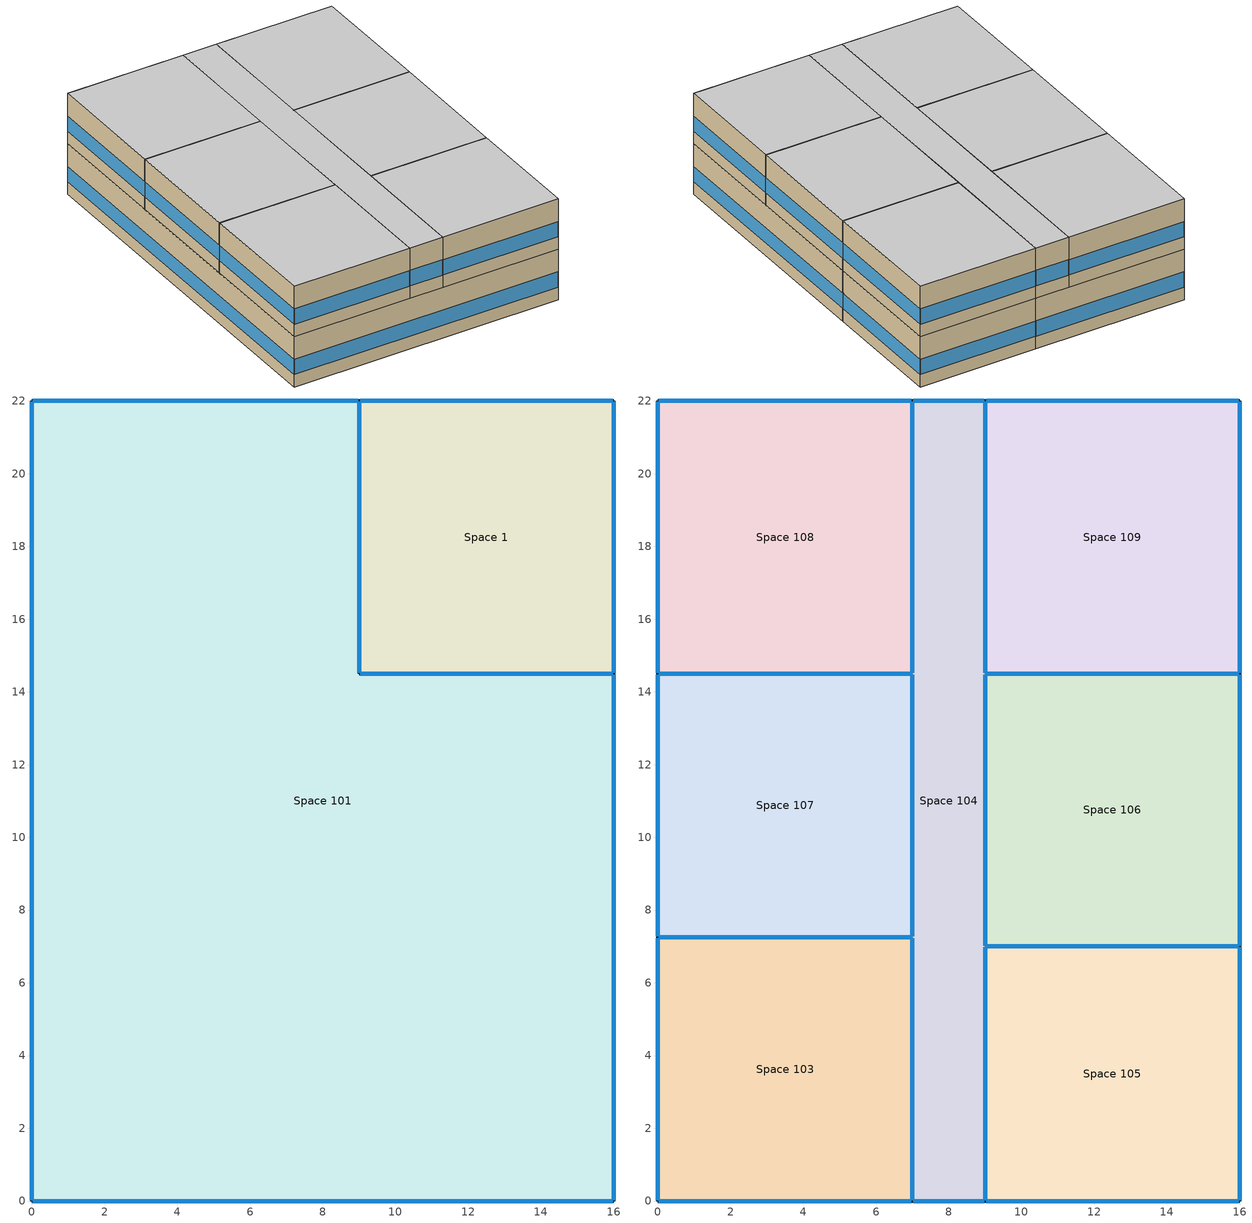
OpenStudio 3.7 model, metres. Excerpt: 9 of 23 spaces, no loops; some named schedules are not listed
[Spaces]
Space 101
 floor ground: 9,22 9,14.5 16,14.5 16,0 0,0 0,22 z0
 wall outside (Surface 2 c tbd): 16,0 16,14.5 z0:3.05
 wall outside (Surface 3 c tbd): 0,0 16,0 z0:3.05
 wall outside (Surface 4 c tbd): 0,22 0,0 z0:3.05
 wall outside (Surface 5 c tbd): 9,22 0,22 z0:3.05
 wall outside: 16,14.5 9,14.5 9,22 z0:3.05
 window: 16,0.03 16,14.47 / 0.03,0 15.97,0 / 0,21.97 0,0.03 / 8.97,22 0.03,22 / 9,14.53 9,21.97 / 15.97,14.5 9.03,14.5 z0.76:1.68
 roof outside: 16,0 16,14.5 9,14.5 9,22 0,22 0,0 z3.05
Space 1
 floor ground: 16,22 16,14.5 9,14.5 9,22 z0
 wall outside (Surface 10 c tbd): 16,22 9,22 z0:3.05
 wall outside (Surface 11 c tbd): 16,14.5 16,22 z0:3.05
 wall outside: 9,22 9,14.5 16,14.5 z0:3.05
 window: 15.97,22 9.03,22 / 16,14.53 16,21.97 / 9.03,14.5 15.97,14.5 / 9,21.97 9,14.53 z0.76:1.68
 roof outside: 16,14.5 16,22 9,22 9,14.5 z3.05
Space 103
 floor ground: 7,7.25 7,0 0,0 0,7.25 z3.05
 wall outside (Surface 17 c tbd): 0,0 7,0 z3.05:6.1
 wall outside (Surface 18 c tbd): 0,7.25 0,0 z3.05:6.1
 wall to Space 104: 7,0 7,7.25 z3.05:6.1
 wall to Space 107: 7,7.25 0,7.25 z3.05:6.1
 window inside: 7,0.03 7,7.22 / 6.97,7.25 0.03,7.25 z3.81:4.73
 window: 0.03,0 6.97,0 / 0,7.22 0,0.03 z3.81:4.73
 ceiling adiabatic: 7,0 7,7.25 0,7.25 0,0 z6.1
Space 104
 floor ground: 9,22 9,0 7,0 7,22 z3.05
 wall outside (Surface 22 c tbd): 9,22 7,22 z3.05:6.1
 wall outside (Surface 26 c tbd): 7,0 9,0 z3.05:6.1
 wall to Space 109: 9,14.5 9,22 z3.05:6.1
 wall to Space 106: 9,7 9,14.5 z3.05:6.1
 wall to Space 105: 9,0 9,7 z3.05:6.1
 wall to Space 107: 7,14.5 7,7.25 z3.05:6.1
 wall to Space 108: 7,22 7,14.5 z3.05:6.1
 window inside: 7,21.97 7,14.53 / 9,14.53 9,21.97 / 9,7.03 9,14.47 / 9,0.03 9,6.97 / 7,14.47 7,7.28 z3.81:4.73
 window: 8.97,22 7.03,22 / 7.03,0 8.97,0 z3.81:4.75
 ceiling adiabatic: 9,0 9,22 7,22 7,0 z6.1
Space 105
 floor ground: 9,7 16,7 16,0 9,0 z3.05
 wall outside (Surface 32 c tbd): 16,0 16,7 z3.05:6.1
 wall outside (Surface 33 c tbd): 9,0 16,0 z3.05:6.1
 wall to Space 106: 16,7 9,7 z3.05:6.1
 window inside: 15.97,7 9.03,7 z3.81:4.73
 window: 16,0.03 16,6.97 / 9.03,0 15.97,0 z3.81:4.73
 ceiling adiabatic: 16,0 16,7 9,7 9,0 z6.1
Space 106
 floor ground: 16,14.5 16,7 9,7 9,14.5 z3.05
 wall outside (Surface 38 c tbd): 16,7 16,14.5 z3.05:6.1
 wall to Space 109: 16,14.5 9,14.5 z3.05:6.1
 window inside: 15.97,14.5 9.03,14.5 z3.81:4.73
 window: 16,7.03 16,14.47 z3.81:4.73
 ceiling adiabatic: 16,7 16,14.5 9,14.5 9,7 z6.1
Space 107
 floor ground: 7,14.5 7,7.25 0,7.25 0,14.5 z3.05
 wall outside (Surface 44 c tbd): 0,14.5 0,7.25 z3.05:6.1
 wall to Space 108: 7,14.5 0,14.5 z3.05:6.1
 window inside: 6.97,14.5 0.03,14.5 z3.81:4.73
 window: 0,14.47 0,7.28 z3.81:4.73
 ceiling adiabatic: 7,7.25 7,14.5 0,14.5 0,7.25 z6.1
Space 108
 floor ground: 7,22 7,14.5 0,14.5 0,22 z3.05
 wall outside (Surface 50 c tbd): 0,22 0,14.5 z3.05:6.1
 wall outside (Surface 51 c tbd): 7,22 0,22 z3.05:6.1
 window: 0,21.97 0,14.53 / 6.97,22 0.03,22 z3.81:4.73
 ceiling adiabatic: 7,14.5 7,22 0,22 0,14.5 z6.1
Space 109
 floor ground: 16,22 16,14.5 9,14.5 9,22 z3.05
 wall outside (Surface 57 c tbd): 16,22 9,22 z3.05:6.1
 wall outside (Surface 58 c tbd): 16,14.5 16,22 z3.05:6.1
 window: 15.97,22 9.03,22 / 16,14.53 16,21.97 z3.81:4.73
 ceiling adiabatic: 16,14.5 16,22 9,22 9,14.5 z6.1
[ClimateZones]
Climate Zone Institution Name 1=ASHRAE; Climate Zone Document Name 1=ANSI/ASHRAE Standard 169; Climate Zone Document Year 1=2006; Climate Zone Value 1=6A; Climate Zone Institution Name 2=CEC; Climate Zone Document Name 2=California Climate Zone Descriptions; Climate Zone Document Year 2=1995; Climate Zone Value 2=6
[Building]
Building 1
[Site]
Montreal Int'l: Latitude {deg}=45.47; Longitude {deg}=-73.75; Time Zone {hr}=-5; Elevation {m}=36
[SizingPeriod:DesignDay] Barometric Pressure {Pa}=100893; Rain Indicator=No; Snow Indicator=No; Day of Month=21; Daylight Saving Time Indicator=No; Dry-Bulb Temperature Range Modifier Type=DefaultMultipliers
Name | Maximum Dry-Bulb Temperature {C} | Daily Dry-Bulb Temperature Range {deltaC} | Wind Speed {m/s} | Wind Direction {deg} | Sky Clearness | Month | Day Type | Humidity Condition Type | Wetbulb or DewPoint at Maximum Dry-Bulb {C} | Solar Model Indicator | ASHRAE Clear Sky Optical Depth for Beam Irradiance | ASHRAE Clear Sky Optical Depth for Diffuse Irradiance
Montreal Int'l Ann Htg 99.6% Condns DB | -23.7 | 0 | 3.9 | 260 | 0 | 1 | WinterDesignDay | Wetbulb | -23.7 | ASHRAEClearSky
Montreal Int'l Ann Hum_n 99.6% Condns DP=>MCDB | -23 | 0 | 3.9 | 260 | 0 | 1 | WinterDesignDay | Dewpoint | -30.5 | ASHRAEClearSky
Montreal Int'l Ann Htg Wind 99.6% Condns WS=>MCDB | -5.3 | 0 | 12.9 | 260 | 0 | 1 | WinterDesignDay | Wetbulb | -5.3 | ASHRAEClearSky
Montreal Int'l Ann Clg .4% Condns DB=>MWB | 30 | 9.3 | 4.9 | 220 |  | 7 | SummerDesignDay | Wetbulb | 22.1 | ASHRAETau | 0.465 | 1.966
[Material] Thermal Absorptance=0.9
Name | Roughness | Thickness {m} | Conductivity {W/m-K} | Density {kg/m3} | Specific Heat {J/kg-K} | Solar Absorptance | Visible Absorptance
G05 25mm wood 1 | MediumSmooth | 0.0254 | 0.15 | 608 | 1630 | 0.5 | 0.5
4 in. Normalweight Concrete Floor 2 | MediumRough | 0.1016 | 2.31 | 2322 | 832 | 0.7 | 0.7
Generic Brick | MediumRough | 0.1 | 0.9 | 1920 | 790 | 0.65 | 0.65
Generic LW Concrete | MediumRough | 0.1 | 0.53 | 1280 | 840 | 0.8 | 0.8
Generic Wall Air Gap | Smooth | 0.1 | 0.667 | 1.28 | 1000 | 0.7 | 0.7
Generic Gypsum Board | MediumSmooth | 0.0127 | 0.16 | 800 | 1090 | 0.5 | 0.5
Roof Membrane 1 | VeryRough | 0.0095 | 0.16 | 1121.29 | 1460 | 0.7 | 0.7
Metal Roof Surface 2; F08 Metal surface 1 | Smooth | 0.0008 | 45.28 | 7824 | 500 | 0.7 | 0.7
100mm Normalweight concrete floor | MediumRough | 0.1016 | 2.31045 | 2322 | 832.557 | 0.7 | 0.7
G01 13mm gypsum board | Smooth | 0.0127 | 0.160031 | 800.001 | 1090.73 | 0.7 | 0.5
Generic HW Concrete | MediumRough | 0.2 | 1.95 | 2240 | 900 | 0.8 | 0.8
Generic Ceiling Air Gap | Smooth | 0.1 | 0.556 | 1.28 | 1000 | 0.7 | 0.7
Generic Acoustic Tile | MediumSmooth | 0.02 | 0.06 | 368 | 590 | 0.2 | 0.2
[Material:NoMass] Roughness=Smooth; Thermal Absorptance=0.9; Solar Absorptance=0.7
Name | Thermal Resistance {m2-K/W} | Visible Absorptance
Typical Carpet Pad 4; CP02 CARPET PAD 1 | 0.21648 | 0.8
Typical Insulation R1.76 GBC | 1.76 | 0.7
Typical Insulation R-1.2 Pre1980roof | 2.73841 | 0.7
Typical Insulation U=0.459 | 2.17 | 0.7
Typical Insulation R1.5 ground Pre1980 | 1.5 | 0.7
Typical Insulation R-2.17 1 | 0.381975 | 0.7
Surface 10 m tbd | 0.632805 | 0.7
Surface 11 m tbd | 0.636711 | 0.7
Surface 17 m tbd; Surface 32 m tbd; Surface 33 m tbd; Surface 51 m tbd; Surface 57 m tbd | 0.846111 | 0.7
Surface 18 m tbd | 0.849716 | 0.7
Surface 2 m tbd | 0.664385 | 0.7
Surface 22 m tbd; Surface 26 m tbd | 0.803317 | 0.7
Surface 3 m tbd | 0.650814 | 0.7
Surface 38 m tbd | 0.916396 | 0.7
Surface 4 m tbd | 0.662735 | 0.7
Surface 44 m tbd | 0.914813 | 0.7
Surface 5 m tbd | 0.646009 | 0.7
Surface 50 m tbd; Surface 58 m tbd | 0.853109 | 0.7
[DefaultConstructionSet]
Zone Pre1980 6A: Default Exterior Surface Constructions=Default Surface Constructions 1696; Default Interior Surface Constructions=Default Surface Constructions 1697; Default Ground Contact Surface Constructions=Default Surface Constructions 1698; Default Exterior SubSurface Constructions=Default Sub Surface Constructions 1122; Default Interior SubSurface Constructions=Default Sub Surface Constructions 1123; Interior Partition Construction=Typical Interior Partition 4; Adiabatic Surface Construction=Generic Interior Floor
[Construction]
Typical Interior Partition 4; Typical Interior Door 4: G05 25mm wood 1
Typical Insulated Exterior Mass Floor 1: 4 in. Normalweight Concrete Floor 2, Typical Carpet Pad 4
Generic Exterior Wall pre1980 6A: Generic Brick, Generic LW Concrete, Typical Insulation R1.76 GBC, Generic Wall Air Gap, Generic Gypsum Board
Typical IEAD Roof pre1980: Roof Membrane 1, Typical Insulation R-1.2 Pre1980roof, Metal Roof Surface 2
Typical Interior Floor: 100mm Normalweight concrete floor, CP02 CARPET PAD 1
Typical Interior Wall: G01 13mm gypsum board, G01 13mm gypsum board
Typical Interior Ceiling: CP02 CARPET PAD 1, 100mm Normalweight concrete floor
Generic Ground Slab 6A 19802010: Typical Insulation U=0.459, Generic HW Concrete
Generic Ground Slab 6A pre1980: Typical Insulation R1.5 ground Pre1980, Generic HW Concrete
Customized Fenestration: u=3.36: Fenestration U=3.32 0.66 1
Typical Insulated Metal Door 2: F08 Metal surface 1, Typical Insulation R-2.17 1
U 0.88 SHGC 0.16 Sgl Ref-A-L Clr 6mm 1: REF A CLEAR LO 6MM 1
Typical Overhead Door 1: Typical Insulation R-2.17 1
Typical Interior Window: Clear 3mm 1
Generic Interior Ceiling: Generic LW Concrete, Generic Ceiling Air Gap, Generic Acoustic Tile
Generic Interior Floor: Generic Acoustic Tile, Generic Ceiling Air Gap, Generic LW Concrete
Surface 10 c tbd: Generic Brick, Generic LW Concrete, Surface 10 m tbd, Generic Wall Air Gap, Generic Gypsum Board
Surface 11 c tbd: Generic Brick, Generic LW Concrete, Surface 11 m tbd, Generic Wall Air Gap, Generic Gypsum Board
Surface 17 c tbd: Generic Brick, Generic LW Concrete, Surface 17 m tbd, Generic Wall Air Gap, Generic Gypsum Board
Surface 18 c tbd: Generic Brick, Generic LW Concrete, Surface 18 m tbd, Generic Wall Air Gap, Generic Gypsum Board
Surface 2 c tbd: Generic Brick, Generic LW Concrete, Surface 2 m tbd, Generic Wall Air Gap, Generic Gypsum Board
Surface 22 c tbd: Generic Brick, Generic LW Concrete, Surface 22 m tbd, Generic Wall Air Gap, Generic Gypsum Board
Surface 26 c tbd: Generic Brick, Generic LW Concrete, Surface 26 m tbd, Generic Wall Air Gap, Generic Gypsum Board
Surface 3 c tbd: Generic Brick, Generic LW Concrete, Surface 3 m tbd, Generic Wall Air Gap, Generic Gypsum Board
Surface 32 c tbd: Generic Brick, Generic LW Concrete, Surface 32 m tbd, Generic Wall Air Gap, Generic Gypsum Board
Surface 33 c tbd: Generic Brick, Generic LW Concrete, Surface 33 m tbd, Generic Wall Air Gap, Generic Gypsum Board
Surface 38 c tbd: Generic Brick, Generic LW Concrete, Surface 38 m tbd, Generic Wall Air Gap, Generic Gypsum Board
Surface 4 c tbd: Generic Brick, Generic LW Concrete, Surface 4 m tbd, Generic Wall Air Gap, Generic Gypsum Board
Surface 44 c tbd: Generic Brick, Generic LW Concrete, Surface 44 m tbd, Generic Wall Air Gap, Generic Gypsum Board
Surface 5 c tbd: Generic Brick, Generic LW Concrete, Surface 5 m tbd, Generic Wall Air Gap, Generic Gypsum Board
Surface 50 c tbd: Generic Brick, Generic LW Concrete, Surface 50 m tbd, Generic Wall Air Gap, Generic Gypsum Board
Surface 51 c tbd: Generic Brick, Generic LW Concrete, Surface 51 m tbd, Generic Wall Air Gap, Generic Gypsum Board
Surface 57 c tbd: Generic Brick, Generic LW Concrete, Surface 57 m tbd, Generic Wall Air Gap, Generic Gypsum Board
Surface 58 c tbd: Generic Brick, Generic LW Concrete, Surface 58 m tbd, Generic Wall Air Gap, Generic Gypsum Board
[WindowMaterial:SimpleGlazingSystem]
Fenestration U=3.32 0.66 1: U-Factor {W/m2-K}=3.32; Solar Heat Gain Coefficient=0.66; Visible Transmittance=0.21
[WindowMaterial:Glazing] Optical Data Type=SpectralAverage; Infrared Transmittance at Normal Incidence=0; Front Side Infrared Hemispherical Emissivity=0.84; Conductivity {W/m-K}=0.9; Dirt Correction Factor for Solar and Visible Transmittance=1; Solar Diffusing=No
Name | Thickness {m} | Solar Transmittance at Normal Incidence | Front Side Solar Reflectance at Normal Incidence | Back Side Solar Reflectance at Normal Incidence | Visible Transmittance at Normal Incidence | Front Side Visible Reflectance at Normal Incidence | Back Side Visible Reflectance at Normal Incidence | Back Side Infrared Hemispherical Emissivity
REF A CLEAR LO 6MM 1 | 0.006 | 0.066 | 0.341 | 0.493 | 0.08 | 0.41 | 0.37 | 0.4
Clear 3mm 1 | 0.003 | 0.837 | 0.075 | 0.075 | 0.898 | 0.081 | 0.081 | 0.84
[DefaultSurfaceConstructions]
Name | Floor Construction | Wall Construction | Roof Ceiling Construction
Default Surface Constructions 1696 | Typical Insulated Exterior Mass Floor 1 | Generic Exterior Wall pre1980 6A | Typical IEAD Roof pre1980
Default Surface Constructions 1697 | Typical Interior Floor | Typical Interior Wall | Typical Interior Ceiling
Default Surface Constructions 1698 | Generic Ground Slab 6A 19802010 | Generic Ground Slab 6A pre1980 | Generic Interior Ceiling
[DefaultSubSurfaceConstructions]
Name | Fixed Window Construction | Operable Window Construction | Door Construction | Glass Door Construction | Overhead Door Construction | Tubular Daylight Dome Construction | Tubular Daylight Diffuser Construction
Default Sub Surface Constructions 1122 | Customized Fenestration: u=3.36 | Customized Fenestration: u=3.36 | Typical Insulated Metal Door 2 | U 0.88 SHGC 0.16 Sgl Ref-A-L Clr 6mm 1 | Typical Overhead Door 1 | Typical Interior Window | Typical Interior Window
Default Sub Surface Constructions 1123 | Typical Interior Window | Typical Interior Window | Typical Interior Door 4
[People:Definition]
MidriseApartment Apartment People Definition: Number of People Calculation Method=People/Area; People per Space Floor Area {person/m2}=0.0283091; Fraction Radiant=0.3
[ElectricEquipment:Definition]
MidriseApartment Apartment Elec Equip Definition: Design Level Calculation Method=Watts/Area; Watts per Space Floor Area {W/m2}=8.15; Fraction Latent=0; Fraction Radiant=0.5; Fraction Lost=0
[ThermostatSetpoint:DualSetpoint] Heating Setpoint Temperature Schedule=NECB-G-Thermostat Setpoint-Heating; Cooling Setpoint Temperature Schedule=NECB-G-Thermostat Setpoint-Cooling 1
Thermostat Setpoint Dual Setpoint 1; Thermostat Setpoint Dual Setpoint 2; Thermostat Setpoint Dual Setpoint 3; Thermostat Setpoint Dual Setpoint 6; Thermostat Setpoint Dual Setpoint 8; Thermostat Setpoint Dual Setpoint 10; Thermostat Setpoint Dual Setpoint 11; Thermostat Setpoint Dual Setpoint 12; Thermostat Setpoint Dual Setpoint 13; Thermostat Setpoint Dual Setpoint 16
[DesignSpecification:OutdoorAir]
MidriseApartment Apartment Ventilation: Outdoor Air Method=Sum; Outdoor Air Flow per Person {m3/s-person}=0.003
[BuildingStory] Nominal Floor to Floor Height {m}=3.048
Name | Nominal Z Coordinate {m}
Building Story 1 | 0
Building Story 2 | 3.048
[Space]
Name | Space Type | Building Story | Thermal Zone
Space 101 | MURB lobby 1 | Building Story 1 | Thermal Zone 2
Space 103 | MURB small 1 | Building Story 2 | Thermal Zone 6
Space 104 | MURB lobby 2 | Building Story 2 | Thermal Zone 1
Space 105 | MURB small 1 | Building Story 2 | Thermal Zone 7
Space 106 | MURB small 1 | Building Story 2 | Thermal Zone 8
Space 107 | MURB small 1 | Building Story 2 | Thermal Zone 3
Space 108 | MURB small 1 | Building Story 2 | Thermal Zone 9
Space 109 | MURB small 1 | Building Story 2 | Thermal Zone 10
Space 1 | MURB small | Building Story 1 | Thermal Zone 24
[ThermalZone] Use Ideal Air Loads=No
Name | Thermostat
Thermal Zone 1 | Thermostat Setpoint Dual Setpoint 1
Thermal Zone 2 | Thermostat Setpoint Dual Setpoint 10
Thermal Zone 3 | Thermostat Setpoint Dual Setpoint 13
Thermal Zone 4 | Thermostat Setpoint Dual Setpoint 11
Thermal Zone 6 | Thermostat Setpoint Dual Setpoint 8
Thermal Zone 7 | Thermostat Setpoint Dual Setpoint 12
Thermal Zone 8 | Thermostat Setpoint Dual Setpoint 16
Thermal Zone 9 | Thermostat Setpoint Dual Setpoint 6
Thermal Zone 10 | Thermostat Setpoint Dual Setpoint 3
Thermal Zone 24 | Thermostat Setpoint Dual Setpoint 2
[Sizing:Zone] Zone Cooling Design Supply Air Temperature Input Method=SupplyAirTemperature; Zone Cooling Design Supply Air Temperature {C}=14; Zone Cooling Design Supply Air Temperature Difference {deltaC}=11.11; Zone Heating Design Supply Air Temperature Input Method=SupplyAirTemperature; Zone Heating Design Supply Air Temperature {C}=40; Zone Heating Design Supply Air Temperature Difference {deltaC}=11.11; Zone Cooling Design Supply Air Humidity Ratio {kg-H2O/kg-air}=0.0085; Zone Heating Design Supply Air Humidity Ratio {kg-H2O/kg-air}=0.008; Cooling Design Air Flow Method=DesignDay; Heating Design Air Flow Method=DesignDay; Account for Dedicated Outdoor Air System=No; Dedicated Outdoor Air System Control Strategy=NeutralSupplyAir; Dedicated Outdoor Air Low Setpoint Temperature for Design {C}=autosize; Dedicated Outdoor Air High Setpoint Temperature for Design {C}=autosize; Zone Load Sizing Method=Sensible Load Only No Latent Load; Zone Latent Cooling Design Supply Air Humidity Ratio Input Method=HumidityRatioDifference; Zone Cooling Design Supply Air Humidity Ratio Difference {kgWater/kgDryAir}=0.005; Zone Latent Heating Design Supply Air Humidity Ratio Input Method=HumidityRatioDifference; Zone Humidification Design Supply Air Humidity Ratio Difference {kgWater/kgDryAir}=0.005
Thermal Zone 1; Thermal Zone 2; Thermal Zone 3; Thermal Zone 4; Thermal Zone 5; Thermal Zone 6; Thermal Zone 7; Thermal Zone 8; Thermal Zone 9; Thermal Zone 10; Thermal Zone 11; Thermal Zone 12; Thermal Zone 13; Thermal Zone 14; Thermal Zone 15; Thermal Zone 16; Thermal Zone 17; Thermal Zone 18; Thermal Zone 19; Thermal Zone 20; Thermal Zone 21; Thermal Zone 22; Thermal Zone 23; Thermal Zone 24
[Zone equipment]
Thermal Zone 1: Elec Baseboard, PTHP
Thermal Zone 2: Elec Baseboard 5, PTHP 9
Thermal Zone 3: Elec Baseboard 2, PTHP 12
Thermal Zone 4: Elec Baseboard 3
Thermal Zone 5: Elec Baseboard 4, PTHP 23
Thermal Zone 6: Elec Baseboard 6, PTHP 7
Thermal Zone 7: Elec Baseboard 7, PTHP 11
Thermal Zone 8: Elec Baseboard 1, PTHP 15
Thermal Zone 9: Elec Baseboard 22, PTHP 5
Thermal Zone 10: Elec Baseboard 21, PTHP 1
Thermal Zone 11: Elec Baseboard 8, PTHP 13
Thermal Zone 12: Elec Baseboard 18, PTHP 14
Thermal Zone 13: Elec Baseboard 17, PTHP 4
Thermal Zone 14: Elec Baseboard 20, PTHP 21
Thermal Zone 15: Elec Baseboard 10, PTHP 3
Thermal Zone 16: Elec Baseboard 19, PTHP 19
Thermal Zone 17: Elec Baseboard 15, PTHP 16
Thermal Zone 18: Elec Baseboard 9, PTHP 6
Thermal Zone 19: Elec Baseboard 11, PTHP 22
Thermal Zone 20: Elec Baseboard 12, PTHP 20
Thermal Zone 21: Elec Baseboard 16, PTHP 8
Thermal Zone 22: Elec Baseboard 13, PTHP 17
Thermal Zone 23: Elec Baseboard 14, PTHP 18
Thermal Zone 24: Elec Baseboard 23, PTHP 2
[DefaultScheduleSet]
Name | Number of People Schedule | People Activity Level Schedule | Electric Equipment Schedule | Hot Water Equipment Schedule | Infiltration Schedule | Lighting Schedule
MidriseApartment Apartment Schedule Set 2 | MidriseApartment Apartment Occ 2 | MidriseApartment Activity 2 | MURB Appliances and lighting | MURB hot water equipment schedule | MidriseApartment Infil 3
MidriseApartment Apartment Schedule Set 3 | MidriseApartment Apartment Occ 3 | MidriseApartment Activity 3 | MURB Appliances and lighting | MURB hot water equipment schedule | MidriseApartment Infil 5
MidriseApartment Corridor Schedule Set 2 |  |  | ApartmentMidRise BLDG_ELEVATORS Pre2004 |  | MidriseApartment Infil 6 | MidriseApartment Corridor Light 3
MidriseApartment Corridor Schedule Set 3 |  |  | ApartmentMidRise BLDG_ELEVATORS Pre2004 |  | MidriseApartment Infil 7 | MidriseApartment Corridor Light 4
[SpaceType] Default Construction Set=Zone Pre1980 6A; Design Specification Outdoor Air Object=MidriseApartment Apartment Ventilation
Name | Default Schedule Set
MURB small | MidriseApartment Apartment Schedule Set 2
MURB small 1 | MidriseApartment Apartment Schedule Set 3
MURB lobby 1 | MidriseApartment Corridor Schedule Set 2
MURB lobby 2 | MidriseApartment Corridor Schedule Set 3
[People] People Definition=MidriseApartment Apartment People Definition; Multiplier=1
Name | Space or SpaceType
People 2 | MURB small
People 3 | MURB small 1
[ElectricEquipment] Electric Equipment Definition=MidriseApartment Apartment Elec Equip Definition
Name | Space or SpaceType
Electric Equipment 2 | MURB small
Electric Equipment 3 | MURB small 1
[ZoneHVAC:Baseboard:Convective:Electric] Availability Schedule=Always On Discrete hvac_library; Nominal Capacity {W}=autosize; Efficiency=1
Elec Baseboard; Elec Baseboard 1; Elec Baseboard 2; Elec Baseboard 3; Elec Baseboard 4; Elec Baseboard 5; Elec Baseboard 6; Elec Baseboard 7; Elec Baseboard 8; Elec Baseboard 9; Elec Baseboard 10; Elec Baseboard 11; Elec Baseboard 12; Elec Baseboard 13; Elec Baseboard 14; Elec Baseboard 15; Elec Baseboard 16; Elec Baseboard 17; Elec Baseboard 18; Elec Baseboard 19; Elec Baseboard 20; Elec Baseboard 21; Elec Baseboard 22; Elec Baseboard 23
[SpaceInfiltration:DesignFlowRate] Design Flow Rate Calculation Method=Flow/ExteriorArea; Flow per Exterior Surface Area {m3/s-m2}=0.000206641; Constant Term Coefficient=0.107472; Temperature Term Coefficient=0.0119911; Velocity Term Coefficient=0; Velocity Squared Term Coefficient=0.0134792
Name | Space or SpaceType | Schedule
Space 104 HVAC On Infiltration | Space 104 | Infiltration HVAC On Schedule
Space 104 HVAC Off Infiltration | Space 104 | Infiltration HVAC Off Schedule
Space 1 HVAC On Infiltration | Space 1 | Infiltration HVAC On Schedule
Space 1 HVAC Off Infiltration | Space 1 | Infiltration HVAC Off Schedule
Space 101 HVAC On Infiltration | Space 101 | Infiltration HVAC On Schedule
Space 101 HVAC Off Infiltration | Space 101 | Infiltration HVAC Off Schedule
Space 109 HVAC On Infiltration | Space 109 | Infiltration HVAC On Schedule
Space 109 HVAC Off Infiltration | Space 109 | Infiltration HVAC Off Schedule
Space 103 HVAC On Infiltration | Space 103 | Infiltration HVAC On Schedule
Space 103 HVAC Off Infiltration | Space 103 | Infiltration HVAC Off Schedule
Space 105 HVAC On Infiltration | Space 105 | Infiltration HVAC On Schedule
Space 105 HVAC Off Infiltration | Space 105 | Infiltration HVAC Off Schedule
Space 106 HVAC On Infiltration | Space 106 | Infiltration HVAC On Schedule
Space 106 HVAC Off Infiltration | Space 106 | Infiltration HVAC Off Schedule
Space 107 HVAC On Infiltration | Space 107 | Infiltration HVAC On Schedule
Space 107 HVAC Off Infiltration | Space 107 | Infiltration HVAC Off Schedule
Space 108 HVAC On Infiltration | Space 108 | Infiltration HVAC On Schedule
Space 108 HVAC Off Infiltration | Space 108 | Infiltration HVAC Off Schedule
